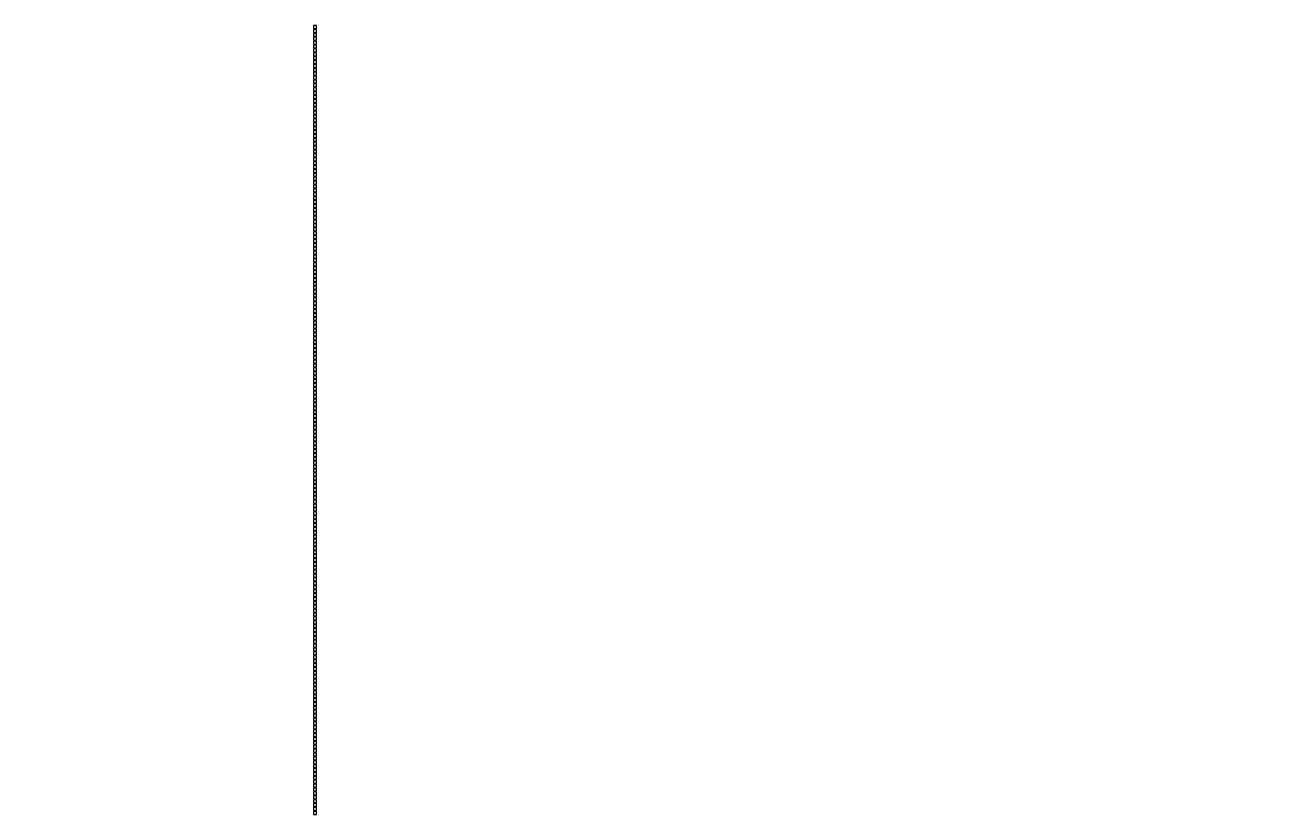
# Model space of a CAD drawing. Header units: inches. Extents: x 734146 to 834146, y 204695 to 304695.
# Drawn here: x 759289 to 760581, y 263072 to 263884 of the extents above; entities that cross this region are included whole.
import ezdxf

# ---------------------------------------------------------------- set-up
doc = ezdxf.new("R2010")
doc.units = ezdxf.units.IN
doc.header["$MEASUREMENT"] = 0

# ---------------------------------------------------------------- blocks, each defined once
blk = doc.blocks.new('*U39')
for points in [[(301.1, 653.3), (298.1, 653.3), (298.1, 656.3), (301.1, 656.3)], [(301.1, 649.3), (298.1, 649.3), (298.1, 652.3), (301.1, 652.3)], [(301.1, 645.3), (298.1, 645.3), (298.1, 648.3), (301.1, 648.3)], [(301.1, 641.3), (298.1, 641.3), (298.1, 644.3), (301.1, 644.3)], [(301.1, 637.3), (298.1, 637.3), (298.1, 640.3), (301.1, 640.3)], [(301.1, 633.3), (298.1, 633.3), (298.1, 636.3), (301.1, 636.3)], [(301.1, 629.3), (298.1, 629.3), (298.1, 632.3), (301.1, 632.3)], [(301.1, 625.3), (298.1, 625.3), (298.1, 628.3), (301.1, 628.3)], [(301.1, 621.3), (298.1, 621.3), (298.1, 624.3), (301.1, 624.3)], [(301.1, 617.3), (298.1, 617.3), (298.1, 620.3), (301.1, 620.3)], [(301.1, 613.3), (298.1, 613.3), (298.1, 616.3), (301.1, 616.3)], [(301.1, 609.3), (298.1, 609.3), (298.1, 612.3), (301.1, 612.3)], [(301.1, 605.3), (298.1, 605.3), (298.1, 608.3), (301.1, 608.3)], [(301.1, 601.3), (298.1, 601.3), (298.1, 604.3), (301.1, 604.3)], [(301.1, 597.3), (298.1, 597.3), (298.1, 600.3), (301.1, 600.3)], [(301.1, 593.3), (298.1, 593.3), (298.1, 596.3), (301.1, 596.3)], [(301.1, 589.3), (298.1, 589.3), (298.1, 592.3), (301.1, 592.3)], [(301.1, 585.3), (298.1, 585.3), (298.1, 588.3), (301.1, 588.3)], [(301.1, 581.3), (298.1, 581.3), (298.1, 584.3), (301.1, 584.3)], [(301.1, 577.3), (298.1, 577.3), (298.1, 580.3), (301.1, 580.3)], [(301.1, 573.3), (298.1, 573.3), (298.1, 576.3), (301.1, 576.3)], [(301.1, 569.3), (298.1, 569.3), (298.1, 572.3), (301.1, 572.3)], [(301.1, 565.3), (298.1, 565.3), (298.1, 568.3), (301.1, 568.3)], [(301.1, 561.3), (298.1, 561.3), (298.1, 564.3), (301.1, 564.3)], [(301.1, 557.3), (298.1, 557.3), (298.1, 560.3), (301.1, 560.3)], [(301.1, 553.3), (298.1, 553.3), (298.1, 556.3), (301.1, 556.3)], [(301.1, 549.3), (298.1, 549.3), (298.1, 552.3), (301.1, 552.3)], [(301.1, 545.3), (298.1, 545.3), (298.1, 548.3), (301.1, 548.3)], [(301.1, 541.3), (298.1, 541.3), (298.1, 544.3), (301.1, 544.3)], [(301.1, 537.3), (298.1, 537.3), (298.1, 540.3), (301.1, 540.3)], [(301.1, 533.3), (298.1, 533.3), (298.1, 536.3), (301.1, 536.3)], [(301.1, 529.3), (298.1, 529.3), (298.1, 532.3), (301.1, 532.3)], [(301.1, 525.3), (298.1, 525.3), (298.1, 528.3), (301.1, 528.3)], [(301.1, 521.3), (298.1, 521.3), (298.1, 524.3), (301.1, 524.3)], [(301.1, 517.3), (298.1, 517.3), (298.1, 520.3), (301.1, 520.3)], [(301.1, 513.3), (298.1, 513.3), (298.1, 516.3), (301.1, 516.3)], [(301.1, 509.3), (298.1, 509.3), (298.1, 512.3), (301.1, 512.3)], [(301.1, 505.3), (298.1, 505.3), (298.1, 508.3), (301.1, 508.3)], [(301.1, 501.3), (298.1, 501.3), (298.1, 504.3), (301.1, 504.3)], [(301.1, 497.3), (298.1, 497.3), (298.1, 500.3), (301.1, 500.3)], [(301.1, 493.3), (298.1, 493.3), (298.1, 496.3), (301.1, 496.3)], [(301.1, 489.3), (298.1, 489.3), (298.1, 492.3), (301.1, 492.3)], [(301.1, 485.3), (298.1, 485.3), (298.1, 488.3), (301.1, 488.3)], [(301.1, 481.3), (298.1, 481.3), (298.1, 484.3), (301.1, 484.3)], [(301.1, 477.3), (298.1, 477.3), (298.1, 480.3), (301.1, 480.3)], [(301.1, 473.3), (298.1, 473.3), (298.1, 476.3), (301.1, 476.3)], [(301.1, 469.3), (298.1, 469.3), (298.1, 472.3), (301.1, 472.3)], [(301.1, 465.3), (298.1, 465.3), (298.1, 468.3), (301.1, 468.3)], [(301.1, 461.3), (298.1, 461.3), (298.1, 464.3), (301.1, 464.3)], [(301.1, 457.3), (298.1, 457.3), (298.1, 460.3), (301.1, 460.3)], [(301.1, 453.3), (298.1, 453.3), (298.1, 456.3), (301.1, 456.3)], [(301.1, 449.3), (298.1, 449.3), (298.1, 452.3), (301.1, 452.3)], [(301.1, 445.3), (298.1, 445.3), (298.1, 448.3), (301.1, 448.3)], [(301.1, 441.3), (298.1, 441.3), (298.1, 444.3), (301.1, 444.3)], [(301.1, 437.3), (298.1, 437.3), (298.1, 440.3), (301.1, 440.3)], [(301.1, 433.3), (298.1, 433.3), (298.1, 436.3), (301.1, 436.3)], [(301.1, 429.3), (298.1, 429.3), (298.1, 432.3), (301.1, 432.3)], [(301.1, 425.3), (298.1, 425.3), (298.1, 428.3), (301.1, 428.3)], [(301.1, 421.3), (298.1, 421.3), (298.1, 424.3), (301.1, 424.3)], [(301.1, 417.3), (298.1, 417.3), (298.1, 420.3), (301.1, 420.3)], [(301.1, 413.3), (298.1, 413.3), (298.1, 416.3), (301.1, 416.3)], [(301.1, 409.3), (298.1, 409.3), (298.1, 412.3), (301.1, 412.3)], [(301.1, 405.3), (298.1, 405.3), (298.1, 408.3), (301.1, 408.3)], [(301.1, 401.3), (298.1, 401.3), (298.1, 404.3), (301.1, 404.3)], [(301.1, 397.3), (298.1, 397.3), (298.1, 400.3), (301.1, 400.3)], [(301.1, 393.3), (298.1, 393.3), (298.1, 396.3), (301.1, 396.3)], [(301.1, 389.3), (298.1, 389.3), (298.1, 392.3), (301.1, 392.3)], [(301.1, 385.3), (298.1, 385.3), (298.1, 388.3), (301.1, 388.3)], [(301.1, 381.3), (298.1, 381.3), (298.1, 384.3), (301.1, 384.3)], [(301.1, 377.3), (298.1, 377.3), (298.1, 380.3), (301.1, 380.3)], [(301.1, 373.3), (298.1, 373.3), (298.1, 376.3), (301.1, 376.3)], [(301.1, 369.3), (298.1, 369.3), (298.1, 372.3), (301.1, 372.3)], [(301.1, 365.3), (298.1, 365.3), (298.1, 368.3), (301.1, 368.3)], [(301.1, 361.3), (298.1, 361.3), (298.1, 364.3), (301.1, 364.3)], [(301.1, 357.3), (298.1, 357.3), (298.1, 360.3), (301.1, 360.3)], [(301.1, 353.3), (298.1, 353.3), (298.1, 356.3), (301.1, 356.3)], [(301.1, 349.3), (298.1, 349.3), (298.1, 352.3), (301.1, 352.3)], [(301.1, 345.3), (298.1, 345.3), (298.1, 348.3), (301.1, 348.3)], [(301.1, 341.3), (298.1, 341.3), (298.1, 344.3), (301.1, 344.3)], [(301.1, 337.3), (298.1, 337.3), (298.1, 340.3), (301.1, 340.3)], [(301.1, 333.3), (298.1, 333.3), (298.1, 336.3), (301.1, 336.3)], [(301.1, 329.3), (298.1, 329.3), (298.1, 332.3), (301.1, 332.3)], [(301.1, 325.3), (298.1, 325.3), (298.1, 328.3), (301.1, 328.3)], [(301.1, 321.3), (298.1, 321.3), (298.1, 324.3), (301.1, 324.3)], [(301.1, 317.3), (298.1, 317.3), (298.1, 320.3), (301.1, 320.3)], [(301.1, 313.3), (298.1, 313.3), (298.1, 316.3), (301.1, 316.3)], [(301.1, 309.3), (298.1, 309.3), (298.1, 312.3), (301.1, 312.3)], [(301.1, 305.3), (298.1, 305.3), (298.1, 308.3), (301.1, 308.3)], [(301.1, 301.3), (298.1, 301.3), (298.1, 304.3), (301.1, 304.3)], [(301.1, 297.3), (298.1, 297.3), (298.1, 300.3), (301.1, 300.3)], [(301.1, 293.3), (298.1, 293.3), (298.1, 296.3), (301.1, 296.3)], [(301.1, 289.3), (298.1, 289.3), (298.1, 292.3), (301.1, 292.3)], [(301.1, 285.3), (298.1, 285.3), (298.1, 288.3), (301.1, 288.3)], [(301.1, 281.3), (298.1, 281.3), (298.1, 284.3), (301.1, 284.3)], [(301.1, 277.3), (298.1, 277.3), (298.1, 280.3), (301.1, 280.3)], [(301.1, 273.3), (298.1, 273.3), (298.1, 276.3), (301.1, 276.3)], [(301.1, 269.3), (298.1, 269.3), (298.1, 272.3), (301.1, 272.3)], [(301.1, 265.3), (298.1, 265.3), (298.1, 268.3), (301.1, 268.3)], [(301.1, 261.3), (298.1, 261.3), (298.1, 264.3), (301.1, 264.3)], [(301.1, 257.3), (298.1, 257.3), (298.1, 260.3), (301.1, 260.3)], [(301.1, 253.3), (298.1, 253.3), (298.1, 256.3), (301.1, 256.3)], [(301.1, 249.3), (298.1, 249.3), (298.1, 252.3), (301.1, 252.3)], [(301.1, 245.3), (298.1, 245.3), (298.1, 248.3), (301.1, 248.3)], [(301.1, 241.3), (298.1, 241.3), (298.1, 244.3), (301.1, 244.3)], [(301.1, 237.3), (298.1, 237.3), (298.1, 240.3), (301.1, 240.3)], [(301.1, 233.3), (298.1, 233.3), (298.1, 236.3), (301.1, 236.3)], [(301.1, 229.3), (298.1, 229.3), (298.1, 232.3), (301.1, 232.3)], [(301.1, 225.3), (298.1, 225.3), (298.1, 228.3), (301.1, 228.3)], [(301.1, 221.3), (298.1, 221.3), (298.1, 224.3), (301.1, 224.3)], [(301.1, 217.3), (298.1, 217.3), (298.1, 220.3), (301.1, 220.3)], [(301.1, 213.3), (298.1, 213.3), (298.1, 216.3), (301.1, 216.3)], [(301.1, 209.3), (298.1, 209.3), (298.1, 212.3), (301.1, 212.3)], [(301.1, 205.3), (298.1, 205.3), (298.1, 208.3), (301.1, 208.3)], [(301.1, 201.3), (298.1, 201.3), (298.1, 204.3), (301.1, 204.3)], [(301.1, 197.3), (298.1, 197.3), (298.1, 200.3), (301.1, 200.3)], [(301.1, 193.3), (298.1, 193.3), (298.1, 196.3), (301.1, 196.3)], [(301.1, 189.3), (298.1, 189.3), (298.1, 192.3), (301.1, 192.3)], [(301.1, 185.3), (298.1, 185.3), (298.1, 188.3), (301.1, 188.3)], [(301.1, 181.3), (298.1, 181.3), (298.1, 184.3), (301.1, 184.3)], [(301.1, 177.3), (298.1, 177.3), (298.1, 180.3), (301.1, 180.3)], [(301.1, 173.3), (298.1, 173.3), (298.1, 176.3), (301.1, 176.3)], [(301.1, 169.3), (298.1, 169.3), (298.1, 172.3), (301.1, 172.3)], [(301.1, 165.3), (298.1, 165.3), (298.1, 168.3), (301.1, 168.3)], [(301.1, 161.3), (298.1, 161.3), (298.1, 164.3), (301.1, 164.3)], [(301.1, 157.3), (298.1, 157.3), (298.1, 160.3), (301.1, 160.3)], [(301.1, 153.3), (298.1, 153.3), (298.1, 156.3), (301.1, 156.3)], [(301.1, 149.3), (298.1, 149.3), (298.1, 152.3), (301.1, 152.3)], [(301.1, 145.3), (298.1, 145.3), (298.1, 148.3), (301.1, 148.3)], [(301.1, 141.3), (298.1, 141.3), (298.1, 144.3), (301.1, 144.3)], [(301.1, 137.3), (298.1, 137.3), (298.1, 140.3), (301.1, 140.3)], [(301.1, 133.3), (298.1, 133.3), (298.1, 136.3), (301.1, 136.3)], [(301.1, 129.3), (298.1, 129.3), (298.1, 132.3), (301.1, 132.3)], [(301.1, 125.3), (298.1, 125.3), (298.1, 128.3), (301.1, 128.3)], [(301.1, 121.3), (298.1, 121.3), (298.1, 124.3), (301.1, 124.3)], [(301.1, 117.3), (298.1, 117.3), (298.1, 120.3), (301.1, 120.3)], [(301.1, 113.3), (298.1, 113.3), (298.1, 116.3), (301.1, 116.3)], [(301.1, 109.3), (298.1, 109.3), (298.1, 112.3), (301.1, 112.3)], [(301.1, 105.3), (298.1, 105.3), (298.1, 108.3), (301.1, 108.3)], [(301.1, 101.3), (298.1, 101.3), (298.1, 104.3), (301.1, 104.3)], [(301.1, 97.3), (298.1, 97.3), (298.1, 100.3), (301.1, 100.3)], [(301.1, 93.3), (298.1, 93.3), (298.1, 96.3), (301.1, 96.3)], [(301.1, 89.3), (298.1, 89.3), (298.1, 92.3), (301.1, 92.3)], [(301.1, 85.3), (298.1, 85.3), (298.1, 88.3), (301.1, 88.3)], [(301.1, 81.3), (298.1, 81.3), (298.1, 84.3), (301.1, 84.3)], [(301.1, 77.3), (298.1, 77.3), (298.1, 80.3), (301.1, 80.3)], [(301.1, 73.3), (298.1, 73.3), (298.1, 76.3), (301.1, 76.3)], [(301.1, 69.3), (298.1, 69.3), (298.1, 72.3), (301.1, 72.3)], [(301.1, 65.3), (298.1, 65.3), (298.1, 68.3), (301.1, 68.3)], [(301.1, 61.3), (298.1, 61.3), (298.1, 64.3), (301.1, 64.3)], [(301.1, 57.3), (298.1, 57.3), (298.1, 60.3), (301.1, 60.3)], [(301.1, 53.3), (298.1, 53.3), (298.1, 56.3), (301.1, 56.3)], [(301.1, 49.3), (298.1, 49.3), (298.1, 52.3), (301.1, 52.3)], [(301.1, 45.3), (298.1, 45.3), (298.1, 48.3), (301.1, 48.3)], [(301.1, 41.3), (298.1, 41.3), (298.1, 44.3), (301.1, 44.3)], [(301.1, 37.3), (298.1, 37.3), (298.1, 40.3), (301.1, 40.3)], [(301.1, 33.3), (298.1, 33.3), (298.1, 36.3), (301.1, 36.3)], [(301.1, 29.3), (298.1, 29.3), (298.1, 32.3), (301.1, 32.3)], [(301.1, 25.3), (298.1, 25.3), (298.1, 28.3), (301.1, 28.3)], [(301.1, 21.3), (298.1, 21.3), (298.1, 24.3), (301.1, 24.3)], [(301.1, 17.3), (298.1, 17.3), (298.1, 20.3), (301.1, 20.3)], [(301.1, 13.3), (298.1, 13.3), (298.1, 16.3), (301.1, 16.3)], [(301.1, 9.3), (298.1, 9.3), (298.1, 12.3), (301.1, 12.3)], [(301.1, 5.3), (298.1, 5.3), (298.1, 8.3), (301.1, 8.3)], [(301.1, 1.3), (298.1, 1.3), (298.1, 4.3), (301.1, 4.3)], [(301.1, -2.7), (298.1, -2.7), (298.1, 0.3), (301.1, 0.3)], [(301.1, -6.7), (298.1, -6.7), (298.1, -3.7), (301.1, -3.7)], [(301.1, -10.7), (298.1, -10.7), (298.1, -7.7), (301.1, -7.7)], [(301.1, -14.7), (298.1, -14.7), (298.1, -11.7), (301.1, -11.7)], [(301.1, -18.7), (298.1, -18.7), (298.1, -15.7), (301.1, -15.7)], [(301.1, -22.7), (298.1, -22.7), (298.1, -19.7), (301.1, -19.7)], [(301.1, -26.7), (298.1, -26.7), (298.1, -23.7), (301.1, -23.7)], [(301.1, -30.7), (298.1, -30.7), (298.1, -27.7), (301.1, -27.7)], [(301.1, -34.7), (298.1, -34.7), (298.1, -31.7), (301.1, -31.7)], [(301.1, -38.7), (298.1, -38.7), (298.1, -35.7), (301.1, -35.7)], [(301.1, -42.7), (298.1, -42.7), (298.1, -39.7), (301.1, -39.7)], [(301.1, -46.7), (298.1, -46.7), (298.1, -43.7), (301.1, -43.7)], [(301.1, -50.7), (298.1, -50.7), (298.1, -47.7), (301.1, -47.7)], [(301.1, -54.7), (298.1, -54.7), (298.1, -51.7), (301.1, -51.7)], [(301.1, -58.7), (298.1, -58.7), (298.1, -55.7), (301.1, -55.7)], [(301.1, -62.7), (298.1, -62.7), (298.1, -59.7), (301.1, -59.7)], [(301.1, -66.7), (298.1, -66.7), (298.1, -63.7), (301.1, -63.7)], [(301.1, -70.7), (298.1, -70.7), (298.1, -67.7), (301.1, -67.7)], [(301.1, -74.7), (298.1, -74.7), (298.1, -71.7), (301.1, -71.7)], [(301.1, -78.7), (298.1, -78.7), (298.1, -75.7), (301.1, -75.7)], [(301.1, -82.7), (298.1, -82.7), (298.1, -79.7), (301.1, -79.7)], [(301.1, -86.7), (298.1, -86.7), (298.1, -83.7), (301.1, -83.7)], [(301.1, -90.7), (298.1, -90.7), (298.1, -87.7), (301.1, -87.7)], [(301.1, -94.7), (298.1, -94.7), (298.1, -91.7), (301.1, -91.7)], [(301.1, -98.7), (298.1, -98.7), (298.1, -95.7), (301.1, -95.7)], [(301.1, -102.7), (298.1, -102.7), (298.1, -99.7), (301.1, -99.7)], [(301.1, -106.7), (298.1, -106.7), (298.1, -103.7), (301.1, -103.7)], [(301.1, -110.7), (298.1, -110.7), (298.1, -107.7), (301.1, -107.7)], [(301.1, -114.7), (298.1, -114.7), (298.1, -111.7), (301.1, -111.7)], [(301.1, -118.7), (298.1, -118.7), (298.1, -115.7), (301.1, -115.7)], [(301.1, -122.7), (298.1, -122.7), (298.1, -119.7), (301.1, -119.7)], [(301.1, -126.7), (298.1, -126.7), (298.1, -123.7), (301.1, -123.7)], [(301.1, -130.7), (298.1, -130.7), (298.1, -127.7), (301.1, -127.7)], [(301.1, -134.7), (298.1, -134.7), (298.1, -131.7), (301.1, -131.7)], [(301.1, -138.7), (298.1, -138.7), (298.1, -135.7), (301.1, -135.7)], [(301.1, -142.7), (298.1, -142.7), (298.1, -139.7), (301.1, -139.7)], [(301.1, -146.7), (298.1, -146.7), (298.1, -143.7), (301.1, -143.7)], [(301.1, -150.7), (298.1, -150.7), (298.1, -147.7), (301.1, -147.7)], [(301.1, -154.7), (298.1, -154.7), (298.1, -151.7), (301.1, -151.7)]]:
    blk.add_lwpolyline(points, close=True)
blk = doc.blocks.new('*U41')
at = {"color": 0, "linetype": 'ByBlock', "lineweight": -2, "transparency": 16777216}
blk.add_blockref('*U39', (0, 0), dxfattribs=at)

msp = doc.modelspace()

# ---------------------------------------------------------------- linework, layer by layer
msp.add_circle((784146.5, 254695.1), 50000)

# ---------------------------------------------------------------- block references
at = {"xscale": -1, "rotation": 180}
msp.add_blockref('*U41', (759287.3, 263729.1), dxfattribs=at)

doc.saveas('drawing.dxf')
